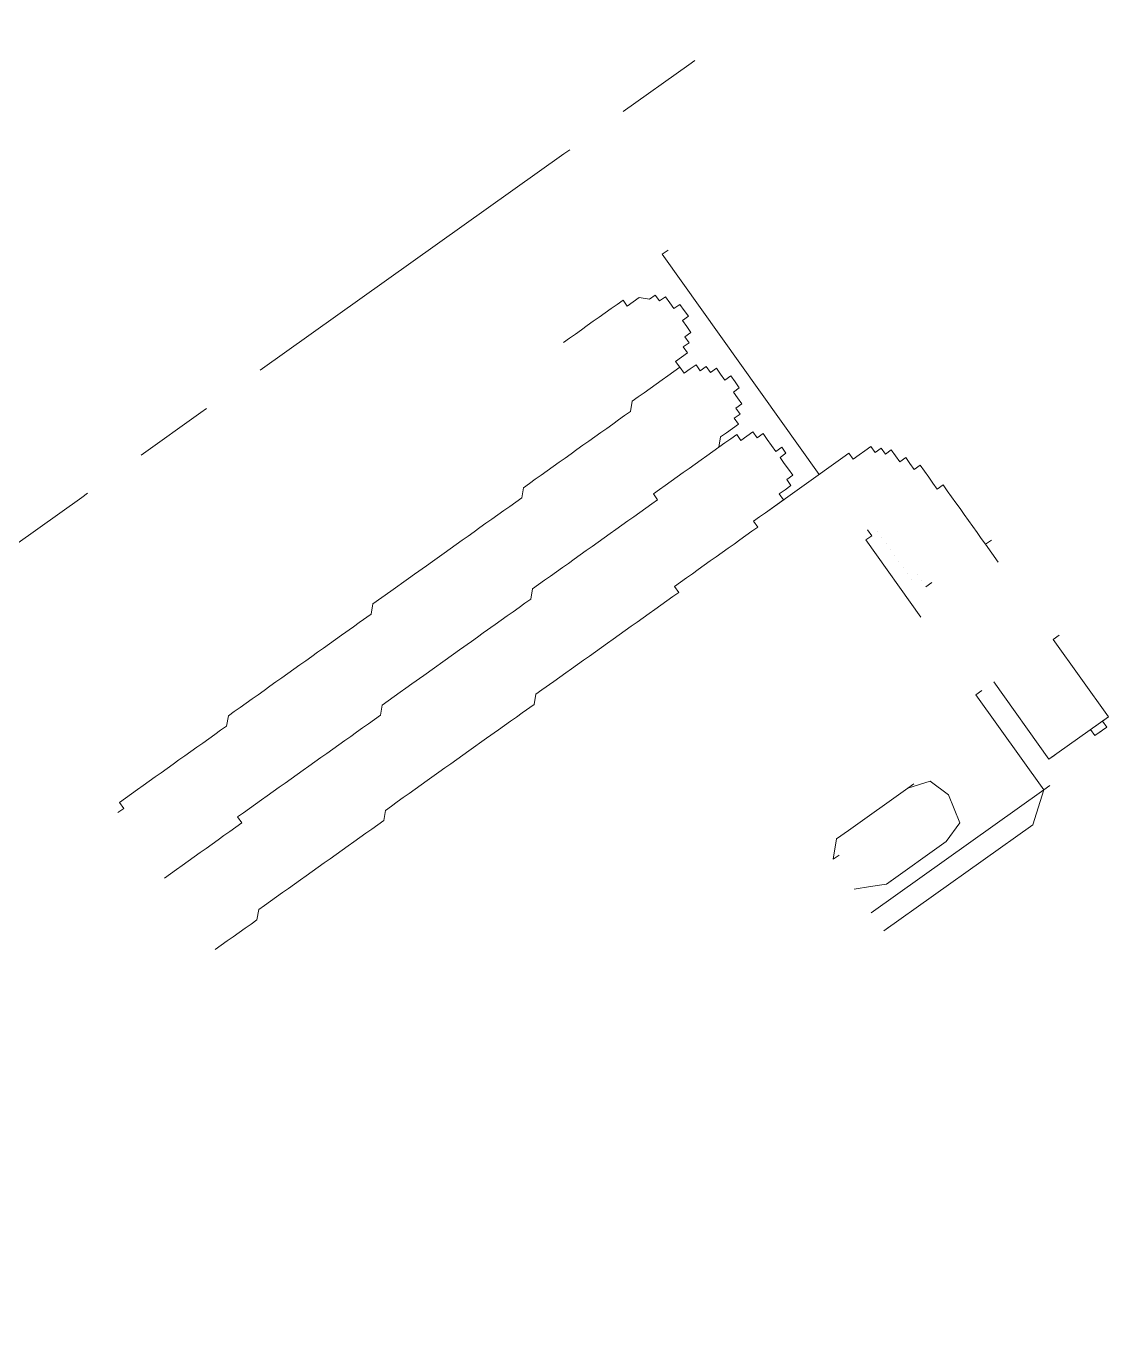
# Model space of a CAD drawing. Header units: feet. Extents: x 2321988 to 2329858, y 6722724 to 6730499.
# Drawn here: x 2326052.8527 to 2326052.9732, y 6726870.6281 to 6726870.7731 of the extents above; entities that cross this region are included whole.
import ezdxf

# ---------------------------------------------------------------- set-up
doc = ezdxf.new("R2010")
doc.units = ezdxf.units.FT
doc.header["$MEASUREMENT"] = 0
doc.layers.add('C-BESS-EQUIPMENT', color=255, linetype='Continuous')

# ---------------------------------------------------------------- blocks, each defined once
blk = doc.blocks.new('Midpoint Site Plan$0$A$C71e53a02')
at = {"lineweight": 5}
for points in [[(26.759, -0.0049), (27.256, -0.0049), (27.2657, -0.0049)], [(27.3534, -0.0049), (27.4509, -0.0049), (27.4606, -0.0049)], [(27.5483, -0.0049), (28.0453, -0.0049), (28.055, -0.0049)], [(28.1427, -0.0049), (28.2499, -0.0049), (28.2597, -0.0049)]]:
    blk.add_lwpolyline(points, dxfattribs=at)
at = {"lineweight": 9}
for points in [[(28.0745, -0.5506), (28.0745, -0.19), (28.0843, -0.19)], [(27.0513, -0.3752), (27.0611, -0.3752), (27.0611, -0.3654), (27.0708, -0.3654), (27.0806, -0.3654), (27.0903, -0.3654), (27.1001, -0.3654), (27.1098, -0.3654), (27.1195, -0.3654), (27.1293, -0.3654), (27.139, -0.3654), (27.1488, -0.3654), (27.1585, -0.3654), (27.1683, -0.3654), (27.178, -0.3654), (27.1878, -0.3654), (27.1975, -0.3654), (27.2072, -0.3654), (27.217, -0.3654), (27.2267, -0.3654), (27.2365, -0.3654), (27.2462, -0.3557), (27.256, -0.3557), (27.2657, -0.3557), (27.2755, -0.3557), (27.2852, -0.3557), (27.2949, -0.3557), (27.3047, -0.3557), (27.3144, -0.3557), (27.3242, -0.3557), (27.3339, -0.3557), (27.3437, -0.3557), (27.3534, -0.3557), (27.3632, -0.3557), (27.3729, -0.3557), (27.3827, -0.3557), (27.3924, -0.3557), (27.4021, -0.3557), (27.4119, -0.3557), (27.4216, -0.3557), (27.4314, -0.3557), (27.4509, -0.3557), (27.4606, -0.3557), (27.4801, -0.3557), (27.4898, -0.3459), (27.5191, -0.3459), (27.5483, -0.3459), (27.5581, -0.3459), (27.5775, -0.3459), (27.5873, -0.3459), (27.6068, -0.3459), (27.6165, -0.3459), (27.6263, -0.3459), (27.636, -0.3459), (27.6458, -0.3459), (27.6555, -0.3459), (27.6652, -0.3459), (27.675, -0.3459), (27.6847, -0.3459), (27.6945, -0.3459), (27.7042, -0.3459), (27.714, -0.3459), (27.7237, -0.3459), (27.7335, -0.3459), (27.7432, -0.3362), (27.753, -0.3362), (27.7627, -0.3362), (27.7724, -0.3362), (27.7822, -0.3362), (27.7919, -0.3362), (27.8017, -0.3362), (27.8114, -0.3362), (27.8212, -0.3362), (27.8309, -0.3362), (27.8407, -0.3362), (27.8504, -0.3362), (27.8601, -0.3362), (27.8699, -0.3362), (27.8796, -0.3362), (27.8894, -0.3362), (27.8991, -0.3362), (27.9089, -0.3362), (27.9186, -0.3362), (27.9284, -0.3264), (27.9381, -0.3264), (27.9478, -0.3264), (27.9576, -0.3264), (27.9673, -0.3264), (27.9771, -0.3264), (27.9868, -0.3264), (27.9966, -0.3264), (28.0063, -0.3264), (28.0063, -0.3167), (28.0161, -0.3167), (28.0258, -0.3167), (28.0258, -0.307), (28.0355, -0.307), (28.0355, -0.2972), (28.0453, -0.2972), (28.0453, -0.2875), (28.0453, -0.2777), (28.055, -0.2777), (28.055, -0.268), (28.055, -0.2582), (28.0453, -0.2582), (28.0453, -0.2485), (28.0453, -0.2387), (28.0355, -0.2387), (28.0355, -0.229), (28.0258, -0.229), (28.0161, -0.2193), (28.0063, -0.2193), (27.9966, -0.2193), (27.9966, -0.2095), (27.9868, -0.2095), (27.9771, -0.2095), (27.9673, -0.2095), (27.9576, -0.2095), (27.9478, -0.2095), (27.9381, -0.2095), (27.9284, -0.2095), (27.9186, -0.2095), (27.9089, -0.2095), (27.8991, -0.2095), (27.9089, -0.2095)], [(27.9186, -0.2095), (27.9186, -0.2095)], [(27.9284, -0.2095), (27.9284, -0.2095)], [(27.9284, -0.2095), (27.9284, -0.2095)], [(27.9381, -0.2095), (27.9381, -0.2095)], [(27.9478, -0.2095), (27.9478, -0.2095)], [(27.9478, -0.2095), (27.9478, -0.2095)], [(27.9478, -0.2095), (27.9478, -0.2095)], [(27.9478, -0.2095), (27.9478, -0.2095)], [(27.9478, -0.2095), (27.9478, -0.2095)], [(27.9576, -0.2095), (27.9576, -0.2095)], [(27.9576, -0.2095), (27.9576, -0.2095)], [(27.9576, -0.2095), (27.9576, -0.2095)], [(27.9576, -0.2095), (27.9576, -0.2095)], [(27.9673, -0.2095), (27.9673, -0.2095)], [(27.9673, -0.2095), (27.9673, -0.2095)], [(27.9673, -0.2095), (27.9673, -0.2095)], [(27.9771, -0.2095), (27.9771, -0.2095)], [(27.9771, -0.2095), (27.9771, -0.2095)], [(27.9771, -0.2095), (27.9771, -0.2095)], [(27.9868, -0.2095), (27.9868, -0.2095)], [(27.9868, -0.2095), (27.9868, -0.2095)], [(27.9868, -0.2095), (27.9868, -0.2095)], [(27.9868, -0.2095), (27.9868, -0.2095)], [(27.9966, -0.2193), (27.9966, -0.2193)], [(27.9966, -0.2193), (27.9966, -0.2193)], [(27.9966, -0.2193), (27.9966, -0.2193)], [(27.9966, -0.2193), (27.9966, -0.2193)], [(28.0063, -0.2193), (28.0063, -0.2193)], [(28.0063, -0.2193), (28.0063, -0.2193)], [(28.0063, -0.2193), (28.0063, -0.2193)], [(28.0063, -0.2193), (28.0063, -0.2193)], [(28.0161, -0.2193), (28.0161, -0.2193)], [(28.0161, -0.2193), (28.0161, -0.2193)], [(28.0161, -0.2193), (28.0161, -0.2193)], [(28.0161, -0.2193), (28.0161, -0.2193)], [(28.0161, -0.2193), (28.0161, -0.2193)], [(28.0258, -0.229), (28.0258, -0.229)], [(28.0258, -0.229), (28.0258, -0.229)], [(28.0258, -0.229), (28.0258, -0.229)], [(28.0258, -0.229), (28.0258, -0.229)], [(28.0258, -0.229), (28.0258, -0.229)], [(28.0258, -0.229), (28.0258, -0.229)], [(28.0355, -0.229), (28.0355, -0.229)], [(28.0355, -0.229), (28.0355, -0.229)], [(28.0355, -0.2387), (28.0355, -0.2387)], [(28.0355, -0.2387), (28.0355, -0.2387)], [(28.0355, -0.2387), (28.0355, -0.2387)], [(28.0355, -0.2387), (28.0355, -0.2387)], [(28.0453, -0.2387), (28.0453, -0.2387)], [(28.0453, -0.2387), (28.0453, -0.2387)], [(28.0453, -0.2485), (28.0453, -0.2485)], [(28.0453, -0.2485), (28.0453, -0.2485)], [(28.0453, -0.2485), (28.0453, -0.2485)], [(28.0453, -0.2485), (28.0453, -0.2485)], [(28.0453, -0.2485), (28.0453, -0.2485)], [(28.0453, -0.2485), (28.0453, -0.2485)], [(28.0453, -0.2582), (28.0453, -0.2582)], [(28.0453, -0.2582), (28.0453, -0.2582)], [(28.0453, -0.2582), (28.0453, -0.2582)], [(28.0453, -0.2582), (28.0453, -0.2582)], [(28.0453, -0.2582), (28.0453, -0.2582)], [(28.0453, -0.2582), (28.0453, -0.2582)], [(28.0453, -0.2582), (28.0453, -0.2582)], [(28.055, -0.2582), (28.055, -0.2582)], [(28.0453, -0.2777), (28.0453, -0.2777)], [(28.0453, -0.2777), (28.0453, -0.2777)], [(28.055, -0.268), (28.055, -0.268)], [(28.055, -0.268), (28.055, -0.268)], [(28.055, -0.268), (28.055, -0.268)], [(28.055, -0.268), (28.055, -0.268)], [(28.055, -0.268), (28.055, -0.268)], [(28.055, -0.268), (28.055, -0.268)], [(28.055, -0.268), (28.055, -0.268)], [(28.055, -0.2777), (28.055, -0.2777)], [(28.055, -0.2777), (28.055, -0.2777)], [(28.0453, -0.2875), (28.0453, -0.2875)], [(28.0453, -0.2875), (28.0453, -0.2875)], [(28.0453, -0.2875), (28.0453, -0.2875)], [(28.0453, -0.2875), (28.0453, -0.2875)], [(28.0453, -0.2875), (28.0453, -0.2875)], [(28.0453, -0.2875), (28.0453, -0.2875)], [(28.0258, -0.307), (28.0258, -0.307)], [(28.0258, -0.307), (28.0258, -0.307)], [(28.0355, -0.307), (28.0355, -0.307)], [(28.0355, -0.307), (28.0355, -0.307)], [(28.0355, -0.307), (28.0355, -0.307)], [(28.0355, -0.307), (28.0355, -0.307)], [(28.0355, -0.307), (28.0355, -0.307)], [(28.0355, -0.307), (28.0355, -0.307)], [(28.0355, -0.307), (28.0355, -0.307)], [(28.0355, -0.307), (28.0355, -0.307)], [(28.0355, -0.307), (28.0355, -0.307)], [(28.0355, -0.307), (28.0355, -0.307)], [(28.0355, -0.307), (28.0355, -0.307)], [(28.0355, -0.307), (28.0355, -0.307)], [(28.0355, -0.307), (28.0355, -0.307)], [(28.0453, -0.2972), (28.0453, -0.2972)], [(28.0453, -0.2972), (28.0453, -0.2972)], [(28.0453, -0.2972), (28.0453, -0.2972)], [(28.0453, -0.2972), (28.0453, -0.2972)], [(28.0453, -0.2972), (28.0453, -0.2972)], [(27.9284, -0.3264), (27.9284, -0.3264)], [(27.9284, -0.3264), (27.9284, -0.3264)], [(27.9381, -0.3264), (27.9381, -0.3264)], [(27.9478, -0.3264), (27.9478, -0.3264)], [(27.9478, -0.3264), (27.9478, -0.3264)], [(27.9576, -0.3264), (27.9576, -0.3264)], [(27.9576, -0.3264), (27.9576, -0.3264)], [(27.9673, -0.3264), (27.9673, -0.3264)], [(27.9673, -0.3264), (27.9673, -0.3264)], [(27.9771, -0.3264), (27.9771, -0.3264)], [(27.9771, -0.3264), (27.9771, -0.3264)], [(27.9868, -0.4434), (27.9966, -0.4336), (28.0063, -0.4336), (28.0161, -0.4336), (28.0258, -0.4336), (28.0258, -0.4239), (28.0355, -0.4239), (28.0355, -0.4142), (28.0453, -0.4142), (28.0453, -0.4044), (28.0453, -0.3947), (28.055, -0.3947), (28.055, -0.3849), (28.055, -0.3752), (28.0453, -0.3752), (28.0453, -0.3654), (28.0453, -0.3557), (28.0355, -0.3557), (28.0355, -0.3459), (28.0258, -0.3459), (28.0258, -0.3362), (28.0161, -0.3362), (28.0063, -0.3362), (28.0063, -0.3264), (27.9966, -0.3264), (27.9868, -0.3264), (27.9771, -0.3264), (27.9868, -0.3264)], [(27.9868, -0.3264), (27.9868, -0.3264)], [(27.9868, -0.3264), (27.9868, -0.3264)], [(27.9966, -0.3264), (27.9966, -0.3264)], [(27.9966, -0.3264), (27.9966, -0.3264)], [(27.9966, -0.3264), (27.9966, -0.3264)], [(28.0063, -0.3167), (28.0063, -0.3167)], [(28.0063, -0.3167), (28.0063, -0.3167)], [(28.0063, -0.3264), (28.0063, -0.3264)], [(28.0161, -0.3167), (28.0161, -0.3167)], [(28.0161, -0.3167), (28.0161, -0.3167)], [(28.0161, -0.3167), (28.0161, -0.3167)], [(28.0161, -0.3167), (28.0161, -0.3167)], [(28.0161, -0.3167), (28.0161, -0.3167)], [(28.0258, -0.3167), (28.0258, -0.3167)], [(28.0258, -0.3167), (28.0258, -0.3167)], [(28.0258, -0.3167), (28.0258, -0.3167)], [(28.0258, -0.3167), (28.0258, -0.3167)], [(28.0258, -0.3167), (28.0258, -0.3167)], [(28.0258, -0.3167), (28.0258, -0.3167)], [(28.0258, -0.3167), (28.0258, -0.3167)], [(28.0258, -0.3167), (28.0258, -0.3167)], [(27.6165, -0.3459), (27.6165, -0.3459)], [(27.636, -0.3459), (27.636, -0.3459)], [(27.6652, -0.3459), (27.6652, -0.3459)], [(27.6847, -0.3459), (27.6847, -0.3459)], [(27.7042, -0.3459), (27.7042, -0.3459)], [(27.7237, -0.3459), (27.7237, -0.3459)], [(27.7432, -0.3362), (27.7432, -0.3362)], [(27.7627, -0.3362), (27.7627, -0.3362)], [(27.7822, -0.3362), (27.7822, -0.3362)], [(27.7919, -0.3362), (27.7919, -0.3362)], [(27.8114, -0.3362), (27.8114, -0.3362)], [(27.8212, -0.3362), (27.8212, -0.3362)], [(27.8407, -0.3362), (27.8407, -0.3362)], [(27.8504, -0.3362), (27.8504, -0.3362)], [(27.8601, -0.3362), (27.8601, -0.3362)], [(27.8699, -0.3362), (27.8699, -0.3362)], [(27.8796, -0.3362), (27.8796, -0.3362)], [(27.8894, -0.3362), (27.8894, -0.3362)], [(27.8991, -0.3362), (27.8991, -0.3362)], [(27.9089, -0.3362), (27.9089, -0.3362)], [(27.9186, -0.3362), (27.9186, -0.3362)], [(27.2462, -0.3557), (27.2462, -0.3557)], [(27.256, -0.3557), (27.256, -0.3557)], [(27.2755, -0.3557), (27.2755, -0.3557)], [(27.2949, -0.3557), (27.2949, -0.3557)], [(27.3144, -0.3557), (27.3144, -0.3557)], [(27.3339, -0.3557), (27.3339, -0.3557)], [(27.3534, -0.3557), (27.3534, -0.3557)], [(27.3729, -0.3557), (27.3729, -0.3557)], [(27.4021, -0.3557), (27.4021, -0.3557)], [(27.0513, -0.3752), (27.0513, -0.3752)], [(27.0513, -0.3752), (27.0513, -0.3752)], [(27.0513, -0.3752), (27.0513, -0.3752)], [(27.0513, -0.3752), (27.0513, -0.3752)], [(27.0513, -0.3752), (27.0513, -0.3752)], [(27.0513, -0.3752), (27.0513, -0.3752)], [(27.0513, -0.3752), (27.0513, -0.3752)], [(27.0513, -0.3752), (27.0513, -0.3752)], [(27.0513, -0.3752), (27.0513, -0.3752)], [(27.0513, -0.3752), (27.0513, -0.3752)], [(27.0513, -0.3752), (27.0513, -0.3752)], [(27.0513, -0.3752), (27.0513, -0.3752)], [(27.0513, -0.3752), (27.0513, -0.3752)], [(27.0513, -0.3752), (27.0513, -0.3752)], [(27.0513, -0.3752), (27.0513, -0.3752)], [(27.0513, -0.3752), (27.0513, -0.3752)], [(27.0513, -0.3752), (27.0513, -0.3752)], [(27.0513, -0.3752), (27.0513, -0.3752)], [(27.0611, -0.3654), (27.0611, -0.3654)], [(27.0611, -0.3654), (27.0611, -0.3654)], [(27.0611, -0.3654), (27.0611, -0.3654)], [(27.0611, -0.3654), (27.0611, -0.3654)], [(27.0611, -0.3752), (27.0611, -0.3752)], [(27.0611, -0.3752), (27.0611, -0.3752)], [(27.0611, -0.3752), (27.0611, -0.3752)], [(27.0611, -0.3752), (27.0611, -0.3752)], [(27.0708, -0.3654), (27.0708, -0.3654)], [(27.0708, -0.3654), (27.0708, -0.3654)], [(27.0708, -0.3654), (27.0708, -0.3654)], [(27.0708, -0.3654), (27.0708, -0.3654)], [(27.0708, -0.3654), (27.0708, -0.3654)], [(27.0708, -0.3654), (27.0708, -0.3654)], [(27.0708, -0.3654), (27.0708, -0.3654)], [(27.0806, -0.3654), (27.0806, -0.3654)], [(27.0806, -0.3654), (27.0806, -0.3654)], [(27.0806, -0.3654), (27.0806, -0.3654)], [(27.0806, -0.3654), (27.0806, -0.3654)], [(27.0806, -0.3654), (27.0806, -0.3654)], [(27.0903, -0.3654), (27.0903, -0.3654)], [(27.0903, -0.3654), (27.0903, -0.3654)], [(27.0903, -0.3654), (27.0903, -0.3654)], [(27.0903, -0.3654), (27.0903, -0.3654)], [(27.0903, -0.3654), (27.0903, -0.3654)], [(27.1001, -0.3654), (27.1001, -0.3654)], [(27.1001, -0.3654), (27.1001, -0.3654)], [(27.1001, -0.3654), (27.1001, -0.3654)], [(27.1001, -0.3654), (27.1001, -0.3654)], [(27.1001, -0.3654), (27.1001, -0.3654)], [(27.1098, -0.3654), (27.1098, -0.3654)], [(27.1098, -0.3654), (27.1098, -0.3654)], [(27.1098, -0.3654), (27.1098, -0.3654)], [(27.1098, -0.3654), (27.1098, -0.3654)], [(27.1195, -0.3654), (27.1195, -0.3654)], [(27.1195, -0.3654), (27.1195, -0.3654)], [(27.1195, -0.3654), (27.1195, -0.3654)], [(27.1195, -0.3654), (27.1195, -0.3654)], [(27.1293, -0.3654), (27.1293, -0.3654)], [(27.1293, -0.3654), (27.1293, -0.3654)], [(27.1293, -0.3654), (27.1293, -0.3654)], [(27.139, -0.3654), (27.139, -0.3654)], [(27.139, -0.3654), (27.139, -0.3654)], [(27.139, -0.3654), (27.139, -0.3654)], [(27.139, -0.3654), (27.139, -0.3654)], [(27.1488, -0.3654), (27.1488, -0.3654)], [(27.1488, -0.3654), (27.1488, -0.3654)], [(27.1585, -0.3654), (27.1585, -0.3654)], [(27.1683, -0.3654), (27.1683, -0.3654)], [(27.178, -0.3654), (27.178, -0.3654)], [(27.1878, -0.3654), (27.1878, -0.3654)], [(27.1975, -0.3654), (27.1975, -0.3654)], [(27.217, -0.3654), (27.217, -0.3654)], [(27.2267, -0.3654), (27.2267, -0.3654)], [(28.0355, -0.4142), (28.0355, -0.4142)], [(27.9966, -0.4336), (27.9966, -0.4336)], [(27.9966, -0.4336), (27.9966, -0.4336)], [(27.9966, -0.4336), (27.9966, -0.4336)], [(28.0063, -0.4336), (28.0063, -0.4336)], [(28.0063, -0.4336), (28.0063, -0.4336)], [(28.0063, -0.4336), (28.0063, -0.4336)], [(28.0063, -0.4336), (28.0063, -0.4336)], [(28.0161, -0.4336), (28.0161, -0.4336)], [(28.0161, -0.4336), (28.0161, -0.4336)], [(28.0161, -0.4336), (28.0161, -0.4336)], [(28.0161, -0.4336), (28.0161, -0.4336)], [(28.0161, -0.4336), (28.0161, -0.4336)], [(28.0258, -0.4239), (28.0258, -0.4239)], [(28.0258, -0.4239), (28.0258, -0.4239)], [(28.0258, -0.4239), (28.0258, -0.4239)], [(28.0258, -0.4239), (28.0258, -0.4239)], [(28.0258, -0.4239), (28.0258, -0.4239)], [(28.0258, -0.4239), (28.0258, -0.4239)], [(28.0258, -0.4239), (28.0258, -0.4239)], [(28.0258, -0.4239), (28.0258, -0.4239)], [(28.0258, -0.4239), (28.0258, -0.4239)], [(28.0258, -0.4239), (28.0258, -0.4239)], [(28.0258, -0.4336), (28.0258, -0.4336)], [(28.0258, -0.4336), (28.0258, -0.4336)], [(28.0258, -0.4336), (28.0258, -0.4336)], [(28.0355, -0.4239), (28.0355, -0.4239)], [(28.0355, -0.4239), (28.0355, -0.4239)], [(28.0355, -0.4239), (28.0355, -0.4239)], [(28.0355, -0.4239), (28.0355, -0.4239)], [(28.0355, -0.4239), (28.0355, -0.4239)], [(28.0355, -0.4239), (28.0355, -0.4239)], [(28.0355, -0.4239), (28.0355, -0.4239)], [(28.0355, -0.4239), (28.0355, -0.4239)], [(27.0513, -0.5993), (27.0611, -0.5993), (27.0708, -0.5993), (27.0806, -0.5993), (27.0903, -0.5993), (27.1001, -0.5993), (27.1098, -0.5993), (27.1195, -0.5993), (27.1293, -0.5896), (27.139, -0.5896), (27.1488, -0.5896), (27.1585, -0.5896), (27.1683, -0.5896), (27.178, -0.5896), (27.1878, -0.5896), (27.1975, -0.5896), (27.2072, -0.5896), (27.217, -0.5896), (27.2267, -0.5896), (27.2365, -0.5896), (27.2462, -0.5896), (27.256, -0.5896), (27.2657, -0.5896), (27.2755, -0.5896), (27.2852, -0.5896), (27.2949, -0.5896), (27.3047, -0.5896), (27.3144, -0.5896), (27.3242, -0.5896), (27.3339, -0.5896), (27.3437, -0.5798), (27.3534, -0.5798), (27.3632, -0.5798), (27.3729, -0.5798), (27.3827, -0.5798), (27.3924, -0.5798), (27.4021, -0.5798), (27.4119, -0.5798), (27.4314, -0.5798), (27.4411, -0.5798), (27.4509, -0.5798), (27.4704, -0.5798), (27.4801, -0.5798), (27.5093, -0.5798), (27.5288, -0.5798), (27.5483, -0.5798), (27.5581, -0.5798), (27.5678, -0.5798), (27.5873, -0.5798), (27.597, -0.5701), (27.6068, -0.5701), (27.6263, -0.5701), (27.636, -0.5701), (27.6458, -0.5701), (27.6555, -0.5701), (27.6652, -0.5701), (27.675, -0.5701), (27.6847, -0.5701), (27.6945, -0.5701), (27.7042, -0.5701), (27.714, -0.5701), (27.7237, -0.5701), (27.7335, -0.5701), (27.7432, -0.5701), (27.753, -0.5701), (27.7627, -0.5701), (27.7724, -0.5701), (27.7822, -0.5701), (27.7919, -0.5701), (27.8017, -0.5701), (27.8114, -0.5701), (27.8212, -0.5701), (27.8309, -0.5701), (27.8309, -0.5603), (27.8407, -0.5603), (27.8504, -0.5603), (27.8601, -0.5603), (27.8699, -0.5603), (27.8796, -0.5603), (27.8894, -0.5603), (27.8991, -0.5603), (27.9089, -0.5603), (27.9186, -0.5603), (27.9284, -0.5603), (27.9381, -0.5603), (27.9478, -0.5603), (27.9576, -0.5603), (27.9673, -0.5603), (27.9673, -0.5506), (27.9771, -0.5506), (27.9868, -0.5506), (27.9966, -0.5506), (28.0063, -0.5506), (28.0161, -0.5506), (28.0161, -0.5408), (28.0258, -0.5408), (28.0355, -0.5408), (28.0355, -0.5311), (28.0453, -0.5311), (28.0453, -0.5213), (28.0453, -0.5116), (28.0453, -0.5019), (28.055, -0.5019), (28.055, -0.4921), (28.0453, -0.4921), (28.0453, -0.4824), (28.0453, -0.4726), (28.0453, -0.4629), (28.0355, -0.4629), (28.0355, -0.4531), (28.0258, -0.4531), (28.0161, -0.4531), (28.0161, -0.4434), (28.0063, -0.4434), (27.9966, -0.4434), (27.9868, -0.4434), (27.9771, -0.4434), (27.9868, -0.4434), (27.9771, -0.4434), (27.9673, -0.4434), (27.9576, -0.4434), (27.9478, -0.4434), (27.9381, -0.4434), (27.9284, -0.4434), (27.9186, -0.4434), (27.9089, -0.4434), (27.8991, -0.4434), (27.8894, -0.4434), (27.8796, -0.4434), (27.8796, -0.4531), (27.8699, -0.4531), (27.8601, -0.4531), (27.8504, -0.4531), (27.8407, -0.4531), (27.8309, -0.4531), (27.8212, -0.4531), (27.8114, -0.4531), (27.8017, -0.4531), (27.7919, -0.4531), (27.7822, -0.4531), (27.7724, -0.4531), (27.7627, -0.4531), (27.753, -0.4531), (27.7432, -0.4531), (27.7335, -0.4531), (27.7237, -0.4531), (27.714, -0.4531), (27.7042, -0.4531), (27.6945, -0.4531), (27.6847, -0.4531), (27.675, -0.4531), (27.6652, -0.4629), (27.6555, -0.4629), (27.6458, -0.4629), (27.636, -0.4629), (27.6263, -0.4629), (27.6165, -0.4629), (27.6068, -0.4629), (27.5873, -0.4629), (27.5775, -0.4629), (27.5678, -0.4629), (27.5483, -0.4629), (27.5386, -0.4629), (27.4898, -0.4629), (27.4704, -0.4629), (27.4606, -0.4629), (27.4509, -0.4629), (27.4314, -0.4629), (27.4216, -0.4629), (27.4119, -0.4726), (27.3924, -0.4726), (27.3827, -0.4726), (27.3729, -0.4726), (27.3632, -0.4726), (27.3534, -0.4726), (27.3437, -0.4726), (27.3339, -0.4726), (27.3242, -0.4726), (27.3144, -0.4726), (27.3047, -0.4726), (27.2949, -0.4726), (27.2852, -0.4726), (27.2755, -0.4726), (27.2657, -0.4726), (27.256, -0.4726), (27.2462, -0.4726), (27.2365, -0.4726), (27.2267, -0.4726), (27.217, -0.4726), (27.2072, -0.4726), (27.1975, -0.4726), (27.1878, -0.4726), (27.178, -0.4726), (27.178, -0.4824), (27.1683, -0.4824), (27.1585, -0.4824), (27.1488, -0.4824), (27.139, -0.4824), (27.1293, -0.4824), (27.1195, -0.4824), (27.1098, -0.4824), (27.1001, -0.4824), (27.0903, -0.4824), (27.0806, -0.4824), (27.0708, -0.4824), (27.0611, -0.4824), (27.0513, -0.4824)], [(27.8894, -0.4434), (27.8894, -0.4434)], [(27.8991, -0.4434), (27.8991, -0.4434)], [(27.8991, -0.4434), (27.8991, -0.4434)], [(27.9089, -0.4434), (27.9089, -0.4434)], [(27.9186, -0.4434), (27.9186, -0.4434)], [(27.9186, -0.4434), (27.9186, -0.4434)], [(27.9284, -0.4434), (27.9284, -0.4434)], [(27.9381, -0.4434), (27.9381, -0.4434)], [(27.9381, -0.4434), (27.9381, -0.4434)], [(27.9478, -0.4434), (27.9478, -0.4434)], [(27.9478, -0.4434), (27.9478, -0.4434)], [(27.9576, -0.4434), (27.9576, -0.4434)], [(27.9576, -0.4434), (27.9576, -0.4434)], [(27.9673, -0.4434), (27.9673, -0.4434)], [(27.9673, -0.4434), (27.9673, -0.4434)], [(27.9771, -0.4434), (27.9771, -0.4434)], [(27.9771, -0.4434), (27.9771, -0.4434)], [(27.9771, -0.4434), (27.9771, -0.4434)], [(27.9868, -0.4434), (27.9868, -0.4434)], [(27.9868, -0.4434), (27.9868, -0.4434)], [(27.9868, -0.4434), (27.9868, -0.4434)], [(27.9868, -0.4434), (27.9868, -0.4434)], [(27.9868, -0.4434), (27.9868, -0.4434)], [(27.9966, -0.4434), (27.9966, -0.4434)], [(27.9966, -0.4434), (27.9966, -0.4434)], [(27.9966, -0.4434), (27.9966, -0.4434)], [(28.0063, -0.4434), (28.0063, -0.4434)], [(28.0063, -0.4434), (28.0063, -0.4434)], [(28.0063, -0.4434), (28.0063, -0.4434)], [(28.0063, -0.4434), (28.0063, -0.4434)], [(28.0063, -0.4434), (28.0063, -0.4434)], [(28.0161, -0.4434), (28.0161, -0.4434)], [(28.0161, -0.4434), (28.0161, -0.4434)], [(28.0161, -0.4434), (28.0161, -0.4434)], [(27.6555, -0.4629), (27.6555, -0.4629)], [(27.675, -0.4531), (27.675, -0.4531)], [(27.6847, -0.4531), (27.6847, -0.4531)], [(27.7042, -0.4531), (27.7042, -0.4531)], [(27.7237, -0.4531), (27.7237, -0.4531)], [(27.7335, -0.4531), (27.7335, -0.4531)], [(27.753, -0.4531), (27.753, -0.4531)], [(27.7627, -0.4531), (27.7627, -0.4531)], [(27.7724, -0.4531), (27.7724, -0.4531)], [(27.7919, -0.4531), (27.7919, -0.4531)], [(27.8017, -0.4531), (27.8017, -0.4531)], [(27.8114, -0.4531), (27.8114, -0.4531)], [(27.8212, -0.4531), (27.8212, -0.4531)], [(27.8309, -0.4531), (27.8309, -0.4531)], [(27.8407, -0.4531), (27.8407, -0.4531)], [(27.8504, -0.4531), (27.8504, -0.4531)], [(27.8601, -0.4531), (27.8601, -0.4531)], [(27.8699, -0.4531), (27.8699, -0.4531)], [(28.0161, -0.4531), (28.0161, -0.4531)], [(28.0161, -0.4531), (28.0161, -0.4531)], [(28.0258, -0.4531), (28.0258, -0.4531)], [(28.0258, -0.4531), (28.0258, -0.4531)], [(28.0258, -0.4531), (28.0258, -0.4531)], [(28.0258, -0.4531), (28.0258, -0.4531)], [(28.0258, -0.4531), (28.0258, -0.4531)], [(28.0258, -0.4531), (28.0258, -0.4531)], [(28.0258, -0.4531), (28.0258, -0.4531)], [(28.0355, -0.4629), (28.0355, -0.4629)], [(28.0355, -0.4629), (28.0355, -0.4629)], [(28.0355, -0.4629), (28.0355, -0.4629)], [(28.0355, -0.4629), (28.0355, -0.4629)], [(28.0355, -0.4629), (28.0355, -0.4629)], [(28.0355, -0.4629), (28.0355, -0.4629)], [(27.0513, -0.4824), (27.0513, -0.4824)], [(27.0513, -0.4824), (27.0513, -0.4824)], [(27.0513, -0.4824), (27.0513, -0.4824)], [(27.0513, -0.4824), (27.0513, -0.4824)], [(27.0513, -0.4824), (27.0513, -0.4824)], [(27.0513, -0.4824), (27.0513, -0.4824)], [(27.0513, -0.4824), (27.0513, -0.4824)], [(27.0513, -0.4824), (27.0513, -0.4824)], [(27.0513, -0.4824), (27.0513, -0.4824)], [(27.0513, -0.4824), (27.0513, -0.4824)], [(27.0611, -0.4824), (27.0611, -0.4824)], [(27.0611, -0.4824), (27.0611, -0.4824)], [(27.0611, -0.4824), (27.0611, -0.4824)], [(27.0611, -0.4824), (27.0611, -0.4824)], [(27.0611, -0.4824), (27.0611, -0.4824)], [(27.0611, -0.4824), (27.0611, -0.4824)], [(27.0611, -0.4824), (27.0611, -0.4824)], [(27.0611, -0.4824), (27.0611, -0.4824)], [(27.0611, -0.4824), (27.0611, -0.4824)], [(27.0611, -0.4824), (27.0611, -0.4824)], [(27.0708, -0.4824), (27.0708, -0.4824)], [(27.0708, -0.4824), (27.0708, -0.4824)], [(27.0708, -0.4824), (27.0708, -0.4824)], [(27.0708, -0.4824), (27.0708, -0.4824)], [(27.0708, -0.4824), (27.0708, -0.4824)], [(27.0708, -0.4824), (27.0708, -0.4824)], [(27.0806, -0.4824), (27.0806, -0.4824)], [(27.0806, -0.4824), (27.0806, -0.4824)], [(27.0903, -0.4824), (27.0903, -0.4824)], [(27.0903, -0.4824), (27.0903, -0.4824)], [(27.0903, -0.4824), (27.0903, -0.4824)], [(27.1001, -0.4824), (27.1001, -0.4824)], [(27.1001, -0.4824), (27.1001, -0.4824)], [(27.1098, -0.4824), (27.1098, -0.4824)], [(27.1098, -0.4824), (27.1098, -0.4824)], [(27.1098, -0.4824), (27.1098, -0.4824)], [(27.1098, -0.4824), (27.1098, -0.4824)], [(27.1098, -0.4824), (27.1098, -0.4824)], [(27.1195, -0.4824), (27.1195, -0.4824)], [(27.1195, -0.4824), (27.1195, -0.4824)], [(27.1195, -0.4824), (27.1195, -0.4824)], [(27.1195, -0.4824), (27.1195, -0.4824)], [(27.1293, -0.4824), (27.1293, -0.4824)], [(27.1293, -0.4824), (27.1293, -0.4824)], [(27.1293, -0.4824), (27.1293, -0.4824)], [(27.1293, -0.4824), (27.1293, -0.4824)], [(27.139, -0.4824), (27.139, -0.4824)], [(27.139, -0.4824), (27.139, -0.4824)], [(27.1488, -0.4824), (27.1488, -0.4824)], [(27.1488, -0.4824), (27.1488, -0.4824)], [(27.1585, -0.4824), (27.1585, -0.4824)], [(27.1683, -0.4824), (27.1683, -0.4824)], [(27.1878, -0.4726), (27.1878, -0.4726)], [(27.1975, -0.4726), (27.1975, -0.4726)], [(27.2072, -0.4726), (27.2072, -0.4726)], [(27.217, -0.4726), (27.217, -0.4726)], [(27.2267, -0.4726), (27.2267, -0.4726)], [(27.2462, -0.4726), (27.2462, -0.4726)], [(27.256, -0.4726), (27.256, -0.4726)], [(27.2657, -0.4726), (27.2657, -0.4726)], [(27.2852, -0.4726), (27.2852, -0.4726)], [(27.2949, -0.4726), (27.2949, -0.4726)], [(27.3144, -0.4726), (27.3144, -0.4726)], [(27.3242, -0.4726), (27.3242, -0.4726)], [(27.3437, -0.4726), (27.3437, -0.4726)], [(27.3534, -0.4726), (27.3534, -0.4726)], [(27.3729, -0.4726), (27.3729, -0.4726)], [(27.3924, -0.4726), (27.3924, -0.4726)], [(28.0453, -0.4726), (28.0453, -0.4726)], [(28.0453, -0.4726), (28.0453, -0.4726)], [(28.0453, -0.4726), (28.0453, -0.4726)], [(28.0453, -0.4726), (28.0453, -0.4726)], [(28.0453, -0.4726), (28.0453, -0.4726)], [(28.0453, -0.4726), (28.0453, -0.4726)], [(28.0453, -0.4726), (28.0453, -0.4726)], [(28.0453, -0.4824), (28.0453, -0.4824)], [(28.0453, -0.4824), (28.0453, -0.4824)], [(28.0453, -0.4824), (28.0453, -0.4824)], [(28.0453, -0.4824), (28.0453, -0.4824)], [(28.0453, -0.4824), (28.0453, -0.4824)], [(28.0453, -0.4824), (28.0453, -0.4824)], [(28.0453, -0.4824), (28.0453, -0.4824)], [(28.0453, -0.4824), (28.0453, -0.4824)], [(28.0453, -0.4824), (28.0453, -0.4824)], [(28.055, -0.4921), (28.055, -0.4921)], [(28.055, -0.4921), (28.055, -0.4921)], [(28.055, -0.4921), (28.055, -0.4921)], [(28.055, -0.4921), (28.055, -0.4921)], [(28.055, -0.4921), (28.055, -0.4921)], [(28.055, -0.4921), (28.055, -0.4921)], [(28.055, -0.5019), (28.055, -0.5019)], [(28.055, -0.5019), (28.055, -0.5019)], [(28.055, -0.5019), (28.055, -0.5019)], [(28.055, -0.5019), (28.055, -0.5019)], [(28.055, -0.5019), (28.055, -0.5019)], [(28.0453, -0.5116), (28.0453, -0.5116)], [(28.0453, -0.5116), (28.0453, -0.5116)], [(28.0453, -0.5116), (28.0453, -0.5116)], [(28.0453, -0.5116), (28.0453, -0.5116)], [(28.0453, -0.5116), (28.0453, -0.5116)], [(28.0453, -0.5116), (28.0453, -0.5116)], [(28.0453, -0.5213), (28.0453, -0.5213)], [(28.0453, -0.5213), (28.0453, -0.5213)], [(28.0453, -0.5213), (28.0453, -0.5213)], [(28.0453, -0.5213), (28.0453, -0.5213)], [(28.0453, -0.5213), (28.0453, -0.5213)], [(28.0453, -0.5213), (28.0453, -0.5213)], [(28.0453, -0.5213), (28.0453, -0.5213)], [(28.0355, -0.5311), (28.0355, -0.5311)], [(28.0355, -0.5311), (28.0355, -0.5311)], [(28.0355, -0.5311), (28.0355, -0.5311)], [(28.0355, -0.5311), (28.0355, -0.5311)], [(28.0355, -0.5311), (28.0355, -0.5311)], [(28.0355, -0.5311), (28.0355, -0.5311)], [(28.0453, -0.5311), (28.0453, -0.5311)], [(27.9771, -0.5506), (27.9771, -0.5506)], [(27.9771, -0.5506), (27.9771, -0.5506)], [(28.2012, -0.7552), (28.2012, -0.7455), (28.2012, -0.7357), (28.2012, -0.726), (28.2012, -0.7162), (28.2012, -0.7065), (28.2012, -0.6967), (28.2012, -0.687), (28.2012, -0.6773), (28.2012, -0.6675), (28.2012, -0.6578), (28.1915, -0.6578), (28.1915, -0.648), (28.1915, -0.6383), (28.1915, -0.6285), (28.1915, -0.6188), (28.1817, -0.6188), (28.1817, -0.609), (28.1817, -0.5993), (28.172, -0.5993), (28.172, -0.5896), (28.172, -0.5798), (28.1622, -0.5798), (28.1622, -0.5701), (28.1525, -0.5701), (28.1525, -0.5603), (28.1427, -0.5603), (28.133, -0.5603), (28.1233, -0.5603), (28.1233, -0.5506), (28.1135, -0.5506), (28.1233, -0.5506), (28.1135, -0.5506), (27.9868, -0.5506), (27.9966, -0.5506)], [(27.9868, -0.5506), (27.9868, -0.5506)], [(27.9868, -0.5506), (27.9868, -0.5506)], [(27.9868, -0.5506), (27.9868, -0.5506)], [(27.9966, -0.5506), (27.9966, -0.5506)], [(27.9966, -0.5506), (27.9966, -0.5506)], [(27.9966, -0.5506), (27.9966, -0.5506)], [(27.9966, -0.5506), (27.9966, -0.5506)], [(28.0063, -0.5506), (28.0063, -0.5506)], [(28.0063, -0.5506), (28.0063, -0.5506)], [(28.0063, -0.5506), (28.0063, -0.5506)], [(28.0063, -0.5506), (28.0063, -0.5506)], [(28.0161, -0.5506), (28.0161, -0.5506)], [(28.0161, -0.5506), (28.0161, -0.5506)], [(28.0161, -0.5506), (28.0161, -0.5506)], [(28.0258, -0.5408), (28.0258, -0.5408)], [(28.0258, -0.5408), (28.0258, -0.5408)], [(28.0258, -0.5408), (28.0258, -0.5408)], [(28.0258, -0.5408), (28.0258, -0.5408)], [(28.0258, -0.5408), (28.0258, -0.5408)], [(28.0258, -0.5408), (28.0258, -0.5408)], [(28.0258, -0.5408), (28.0258, -0.5408)], [(28.0258, -0.5408), (28.0258, -0.5408)], [(28.0258, -0.5408), (28.0258, -0.5408)], [(28.0258, -0.5408), (28.0258, -0.5408)], [(28.0258, -0.5408), (28.0258, -0.5408)], [(28.0258, -0.5408), (28.0258, -0.5408)], [(28.0258, -0.5408), (28.0258, -0.5408)], [(28.0355, -0.5408), (28.0355, -0.5408)], [(28.0355, -0.5408), (28.0355, -0.5408)], [(28.0355, -0.5408), (28.0355, -0.5408)], [(28.0355, -0.5408), (28.0355, -0.5408)], [(28.0355, -0.5408), (28.0355, -0.5408)], [(28.0355, -0.5408), (28.0355, -0.5408)], [(28.1135, -0.5506), (28.1135, -0.5506)], [(28.1135, -0.5506), (28.1135, -0.5506)], [(28.1135, -0.5506), (28.1135, -0.5506)], [(28.1233, -0.5506), (28.1233, -0.5506)], [(28.1233, -0.5506), (28.1233, -0.5506)], [(28.1233, -0.5506), (28.1233, -0.5506)], [(28.1233, -0.5506), (28.1233, -0.5506)], [(28.1233, -0.5506), (28.1233, -0.5506)], [(28.1233, -0.5506), (28.1233, -0.5506)], [(28.1233, -0.5506), (28.1233, -0.5506)], [(28.1233, -0.5506), (28.1233, -0.5506)], [(28.1233, -0.5506), (28.1233, -0.5506)], [(28.1233, -0.5506), (28.1233, -0.5506)], [(27.6458, -0.5701), (27.6458, -0.5701)], [(27.6555, -0.5701), (27.6555, -0.5701)], [(27.675, -0.5701), (27.675, -0.5701)], [(27.6945, -0.5701), (27.6945, -0.5701)], [(27.7042, -0.5701), (27.7042, -0.5701)], [(27.7237, -0.5701), (27.7237, -0.5701)], [(27.7432, -0.5701), (27.7432, -0.5701)], [(27.753, -0.5701), (27.753, -0.5701)], [(27.7627, -0.5701), (27.7627, -0.5701)], [(27.7822, -0.5701), (27.7822, -0.5701)], [(27.7919, -0.5701), (27.7919, -0.5701)], [(27.8017, -0.5701), (27.8017, -0.5701)], [(27.8114, -0.5701), (27.8114, -0.5701)], [(27.8407, -0.5603), (27.8407, -0.5603)], [(27.8504, -0.5603), (27.8504, -0.5603)], [(27.8601, -0.5603), (27.8601, -0.5603)], [(27.8699, -0.5603), (27.8699, -0.5603)], [(27.8796, -0.5603), (27.8796, -0.5603)], [(27.8796, -0.5603), (27.8796, -0.5603)], [(27.8894, -0.5603), (27.8894, -0.5603)], [(27.8991, -0.5603), (27.8991, -0.5603)], [(27.9089, -0.5603), (27.9089, -0.5603)], [(27.9089, -0.5603), (27.9089, -0.5603)], [(27.9186, -0.5603), (27.9186, -0.5603)], [(27.9284, -0.5603), (27.9284, -0.5603)], [(27.9284, -0.5603), (27.9284, -0.5603)], [(27.9381, -0.5603), (27.9381, -0.5603)], [(27.9381, -0.5603), (27.9381, -0.5603)], [(27.9478, -0.5603), (27.9478, -0.5603)], [(27.9576, -0.5603), (27.9576, -0.5603)], [(27.9576, -0.5603), (27.9576, -0.5603)], [(27.9576, -0.5603), (27.9576, -0.5603)], [(27.9673, -0.5603), (27.9673, -0.5603)], [(28.1233, -0.5603), (28.1233, -0.5603)], [(28.1233, -0.5603), (28.1233, -0.5603)], [(28.133, -0.5603), (28.133, -0.5603)], [(28.133, -0.5603), (28.133, -0.5603)], [(28.133, -0.5603), (28.133, -0.5603)], [(28.133, -0.5603), (28.133, -0.5603)], [(28.133, -0.5603), (28.133, -0.5603)], [(28.133, -0.5603), (28.133, -0.5603)], [(28.133, -0.5603), (28.133, -0.5603)], [(28.133, -0.5603), (28.133, -0.5603)], [(28.133, -0.5603), (28.133, -0.5603)], [(28.133, -0.5603), (28.133, -0.5603)], [(28.133, -0.5603), (28.133, -0.5603)], [(28.133, -0.5603), (28.133, -0.5603)], [(28.133, -0.5603), (28.133, -0.5603)], [(28.133, -0.5603), (28.133, -0.5603)], [(28.133, -0.5603), (28.133, -0.5603)], [(28.1427, -0.5603), (28.1427, -0.5603)], [(28.1427, -0.5603), (28.1427, -0.5603)], [(28.1427, -0.5603), (28.1427, -0.5603)], [(28.1427, -0.5603), (28.1427, -0.5603)], [(28.1427, -0.5603), (28.1427, -0.5603)], [(28.1427, -0.5603), (28.1427, -0.5603)], [(28.1427, -0.5603), (28.1427, -0.5603)], [(28.1427, -0.5603), (28.1427, -0.5603)], [(28.1427, -0.5603), (28.1427, -0.5603)], [(28.1427, -0.5603), (28.1427, -0.5603)], [(28.1525, -0.5603), (28.1525, -0.5603)], [(28.1525, -0.5603), (28.1525, -0.5603)], [(28.1525, -0.5701), (28.1525, -0.5701)], [(28.1525, -0.5701), (28.1525, -0.5701)], [(28.1525, -0.5701), (28.1525, -0.5701)], [(28.1525, -0.5701), (28.1525, -0.5701)], [(28.1525, -0.5701), (28.1525, -0.5701)], [(28.1525, -0.5701), (28.1525, -0.5701)], [(28.1525, -0.5701), (28.1525, -0.5701)], [(28.1525, -0.5701), (28.1525, -0.5701)], [(28.1525, -0.5701), (28.1525, -0.5701)], [(28.1525, -0.5701), (28.1525, -0.5701)], [(28.1622, -0.5701), (28.1622, -0.5701)], [(28.1622, -0.5701), (28.1622, -0.5701)], [(28.1622, -0.5701), (28.1622, -0.5701)], [(28.1622, -0.5701), (28.1622, -0.5701)], [(28.1622, -0.5701), (28.1622, -0.5701)], [(27.1293, -0.5896), (27.1293, -0.5896)], [(27.1293, -0.5896), (27.1293, -0.5896)], [(27.1293, -0.5896), (27.1293, -0.5896)], [(27.1293, -0.5896), (27.1293, -0.5896)], [(27.139, -0.5896), (27.139, -0.5896)], [(27.139, -0.5896), (27.139, -0.5896)], [(27.139, -0.5896), (27.139, -0.5896)], [(27.139, -0.5896), (27.139, -0.5896)], [(27.1488, -0.5896), (27.1488, -0.5896)], [(27.1585, -0.5896), (27.1585, -0.5896)], [(27.1683, -0.5896), (27.1683, -0.5896)], [(27.178, -0.5896), (27.178, -0.5896)], [(27.1878, -0.5896), (27.1878, -0.5896)], [(27.1975, -0.5896), (27.1975, -0.5896)], [(27.2072, -0.5896), (27.2072, -0.5896)], [(27.217, -0.5896), (27.217, -0.5896)], [(27.2267, -0.5896), (27.2267, -0.5896)], [(27.2365, -0.5896), (27.2365, -0.5896)], [(27.256, -0.5896), (27.256, -0.5896)], [(27.2657, -0.5896), (27.2657, -0.5896)], [(27.2755, -0.5896), (27.2755, -0.5896)], [(27.2949, -0.5896), (27.2949, -0.5896)], [(27.3047, -0.5896), (27.3047, -0.5896)], [(27.3242, -0.5896), (27.3242, -0.5896)], [(27.3437, -0.5798), (27.3437, -0.5798)], [(27.3534, -0.5798), (27.3534, -0.5798)], [(27.3729, -0.5798), (27.3729, -0.5798)], [(27.3924, -0.5798), (27.3924, -0.5798)], [(28.1622, -0.5798), (28.1622, -0.5798)], [(28.1622, -0.5798), (28.1622, -0.5798)], [(28.1622, -0.5798), (28.1622, -0.5798)], [(28.1622, -0.5798), (28.1622, -0.5798)], [(28.1622, -0.5798), (28.1622, -0.5798)], [(28.1622, -0.5798), (28.1622, -0.5798)], [(28.1622, -0.5798), (28.1622, -0.5798)], [(28.1622, -0.5798), (28.1622, -0.5798)], [(28.1622, -0.5798), (28.1622, -0.5798)], [(28.1622, -0.5798), (28.1622, -0.5798)], [(28.172, -0.5798), (28.172, -0.5798)], [(28.172, -0.5798), (28.172, -0.5798)], [(28.172, -0.5798), (28.172, -0.5798)], [(28.172, -0.5896), (28.172, -0.5896)], [(28.172, -0.5896), (28.172, -0.5896)], [(28.172, -0.5896), (28.172, -0.5896)], [(28.172, -0.5896), (28.172, -0.5896)], [(28.172, -0.5896), (28.172, -0.5896)], [(28.172, -0.5896), (28.172, -0.5896)], [(28.172, -0.5896), (28.172, -0.5896)], [(28.172, -0.5896), (28.172, -0.5896)], [(28.172, -0.5896), (28.172, -0.5896)], [(28.172, -0.5896), (28.172, -0.5896)], [(28.172, -0.5896), (28.172, -0.5896)], [(28.172, -0.5896), (28.172, -0.5896)], [(28.172, -0.5896), (28.172, -0.5896)], [(27.0513, -0.5993), (27.0513, -0.5993)], [(27.0513, -0.5993), (27.0513, -0.5993)], [(27.0513, -0.5993), (27.0513, -0.5993)], [(27.0513, -0.5993), (27.0513, -0.5993)], [(27.0513, -0.5993), (27.0513, -0.5993)], [(27.0513, -0.5993), (27.0513, -0.5993)], [(27.0513, -0.5993), (27.0513, -0.5993)], [(27.0513, -0.5993), (27.0513, -0.5993)], [(27.0513, -0.5993), (27.0513, -0.5993)], [(27.0513, -0.5993), (27.0513, -0.5993)], [(27.0611, -0.5993), (27.0611, -0.5993)], [(27.0611, -0.5993), (27.0611, -0.5993)], [(27.0611, -0.5993), (27.0611, -0.5993)], [(27.0611, -0.5993), (27.0611, -0.5993)], [(27.0611, -0.5993), (27.0611, -0.5993)], [(27.0611, -0.5993), (27.0611, -0.5993)], [(27.0611, -0.5993), (27.0611, -0.5993)], [(27.0611, -0.5993), (27.0611, -0.5993)], [(27.0611, -0.5993), (27.0611, -0.5993)], [(27.0611, -0.5993), (27.0611, -0.5993)], [(27.0611, -0.5993), (27.0611, -0.5993)], [(27.0611, -0.5993), (27.0611, -0.5993)], [(27.0708, -0.5993), (27.0708, -0.5993)], [(27.0708, -0.5993), (27.0708, -0.5993)], [(27.0708, -0.5993), (27.0708, -0.5993)], [(27.0708, -0.5993), (27.0708, -0.5993)], [(27.0708, -0.5993), (27.0708, -0.5993)], [(27.0708, -0.5993), (27.0708, -0.5993)], [(27.0708, -0.5993), (27.0708, -0.5993)], [(27.0806, -0.5993), (27.0806, -0.5993)], [(27.0806, -0.5993), (27.0806, -0.5993)], [(27.0806, -0.5993), (27.0806, -0.5993)], [(27.0903, -0.5993), (27.0903, -0.5993)], [(27.0903, -0.5993), (27.0903, -0.5993)], [(27.1001, -0.5993), (27.1001, -0.5993)], [(27.1001, -0.5993), (27.1001, -0.5993)], [(27.1098, -0.5993), (27.1098, -0.5993)], [(27.1098, -0.5993), (27.1098, -0.5993)], [(27.1098, -0.5993), (27.1098, -0.5993)], [(27.1098, -0.5993), (27.1098, -0.5993)], [(27.1195, -0.5993), (27.1195, -0.5993)], [(27.1195, -0.5993), (27.1195, -0.5993)], [(27.1195, -0.5993), (27.1195, -0.5993)], [(27.1195, -0.5993), (27.1195, -0.5993)], [(27.1195, -0.5993), (27.1195, -0.5993)], [(28.172, -0.5993), (28.172, -0.5993)], [(28.172, -0.5993), (28.172, -0.5993)], [(28.172, -0.5993), (28.172, -0.5993)], [(28.1817, -0.5993), (28.1817, -0.5993)], [(28.1817, -0.5993), (28.1817, -0.5993)], [(28.1817, -0.5993), (28.1817, -0.5993)], [(28.1817, -0.5993), (28.1817, -0.5993)], [(28.1817, -0.5993), (28.1817, -0.5993)], [(28.1817, -0.5993), (28.1817, -0.5993)], [(28.1817, -0.5993), (28.1817, -0.5993)], [(28.1817, -0.5993), (28.1817, -0.5993)], [(28.1817, -0.5993), (28.1817, -0.5993)], [(28.1817, -0.609), (28.1817, -0.609)], [(28.1817, -0.609), (28.1817, -0.609)], [(28.1817, -0.609), (28.1817, -0.609)], [(28.1817, -0.609), (28.1817, -0.609)], [(28.1817, -0.609), (28.1817, -0.609)], [(28.1817, -0.609), (28.1817, -0.609)], [(28.1817, -0.609), (28.1817, -0.609)], [(28.1817, -0.609), (28.1817, -0.609)], [(28.1817, -0.609), (28.1817, -0.609)], [(28.1817, -0.609), (28.1817, -0.609)], [(28.1817, -0.609), (28.1817, -0.609)], [(28.1817, -0.609), (28.1817, -0.609)], [(28.1817, -0.6188), (28.1817, -0.6188)], [(28.1817, -0.6188), (28.1817, -0.6188)], [(28.1817, -0.6188), (28.1817, -0.6188)], [(28.1817, -0.6188), (28.1817, -0.6188)], [(28.1817, -0.6188), (28.1817, -0.6188)], [(28.1817, -0.6188), (28.1817, -0.6188)], [(28.1817, -0.6188), (28.1817, -0.6188)], [(28.1915, -0.6188), (28.1915, -0.6188)], [(28.1915, -0.6188), (28.1915, -0.6188)], [(28.1915, -0.6188), (28.1915, -0.6188)], [(28.1915, -0.6285), (28.1915, -0.6285)], [(28.1915, -0.6285), (28.1915, -0.6285)], [(28.1915, -0.6285), (28.1915, -0.6285)], [(28.1915, -0.6285), (28.1915, -0.6285)], [(28.1915, -0.6285), (28.1915, -0.6285)], [(28.1915, -0.6285), (28.1915, -0.6285)], [(28.1915, -0.6285), (28.1915, -0.6285)], [(28.1915, -0.6285), (28.1915, -0.6285)], [(28.1915, -0.6285), (28.1915, -0.6285)], [(28.1915, -0.6285), (28.1915, -0.6285)], [(28.1915, -0.6383), (28.1915, -0.6383)], [(28.1915, -0.6383), (28.1915, -0.6383)], [(28.1915, -0.6383), (28.1915, -0.6383)], [(28.1915, -0.6383), (28.1915, -0.6383)], [(28.1915, -0.6383), (28.1915, -0.6383)], [(28.1915, -0.6383), (28.1915, -0.6383)], [(28.1915, -0.6383), (28.1915, -0.6383)], [(28.1915, -0.6383), (28.1915, -0.6383)], [(28.1915, -0.6383), (28.1915, -0.6383)], [(28.1915, -0.6383), (28.1915, -0.6383)], [(28.0745, -0.7844), (28.0745, -0.6578), (28.0843, -0.6578), (28.0843, -0.648)], [(28.0843, -0.648), (28.0843, -0.648)], [(28.0843, -0.648), (28.0843, -0.648)], [(28.0843, -0.648), (28.0843, -0.648)], [(28.0843, -0.648), (28.0843, -0.648)], [(28.0843, -0.648), (28.0843, -0.648)], [(28.0843, -0.648), (28.0843, -0.648)], [(28.0843, -0.648), (28.0843, -0.648)], [(28.0843, -0.648), (28.0843, -0.648)], [(28.0843, -0.648), (28.0843, -0.648)], [(28.0843, -0.648), (28.0843, -0.648)], [(28.0843, -0.648), (28.0843, -0.648)], [(28.0843, -0.648), (28.0843, -0.648)], [(28.0843, -0.648), (28.0843, -0.648)], [(28.0843, -0.648), (28.0843, -0.648)], [(28.0843, -0.648), (28.0843, -0.648)], [(28.0843, -0.648), (28.0843, -0.648)], [(28.0843, -0.648), (28.0843, -0.648)], [(28.0843, -0.648), (28.0843, -0.648)], [(28.0843, -0.648), (28.0843, -0.648)], [(28.0843, -0.648), (28.0843, -0.648)], [(28.0843, -0.648), (28.0843, -0.648)], [(28.0843, -0.648), (28.0843, -0.648)], [(28.0843, -0.648), (28.0843, -0.648)], [(28.0843, -0.648), (28.0843, -0.648)], [(28.0843, -0.648), (28.0843, -0.648)], [(28.0843, -0.648), (28.0843, -0.648)], [(28.0843, -0.648), (28.0843, -0.648)], [(28.0843, -0.648), (28.0843, -0.648)], [(28.0843, -0.648), (28.0843, -0.648)], [(28.0843, -0.648), (28.0843, -0.648)], [(28.0843, -0.648), (28.0843, -0.648)], [(28.0843, -0.648), (28.0843, -0.648)], [(28.0843, -0.648), (28.0843, -0.648)], [(28.0843, -0.648), (28.0843, -0.648)], [(28.0843, -0.648), (28.0843, -0.648)], [(28.0843, -0.648), (28.0843, -0.648)], [(28.0843, -0.648), (28.0843, -0.648)], [(28.0843, -0.648), (28.0843, -0.648)], [(28.0843, -0.648), (28.0843, -0.648)], [(28.0843, -0.648), (28.0843, -0.648)], [(28.0843, -0.648), (28.0843, -0.648)], [(28.0843, -0.648), (28.0843, -0.648)], [(28.0843, -0.648), (28.0843, -0.648)], [(28.0843, -0.648), (28.0843, -0.648)], [(28.0843, -0.648), (28.0843, -0.648)], [(28.0843, -0.648), (28.0843, -0.648)], [(28.0843, -0.648), (28.0843, -0.648)], [(28.0843, -0.6578), (28.0843, -0.6578)], [(28.0843, -0.6578), (28.0843, -0.6578)], [(28.0843, -0.6578), (28.0843, -0.6578)], [(28.0843, -0.6578), (28.0843, -0.6578)], [(28.0843, -0.6578), (28.0843, -0.6578)], [(28.0843, -0.6578), (28.0843, -0.6578)], [(28.0843, -0.6578), (28.0843, -0.6578)], [(28.0843, -0.6578), (28.0843, -0.6578)], [(28.0843, -0.6578), (28.0843, -0.6578)], [(28.0843, -0.6578), (28.0843, -0.6578)], [(28.0843, -0.6578), (28.0843, -0.6578)], [(28.0843, -0.6578), (28.0843, -0.6578)], [(28.0843, -0.6578), (28.0843, -0.6578)], [(28.0843, -0.6578), (28.0843, -0.6578)], [(28.0843, -0.6578), (28.0843, -0.6578)], [(28.0843, -0.6578), (28.0843, -0.6578)], [(28.0843, -0.6578), (28.0843, -0.6578)], [(28.0843, -0.6578), (28.0843, -0.6578)], [(28.0843, -0.6578), (28.0843, -0.6578)], [(28.0843, -0.6578), (28.0843, -0.6578)], [(28.0843, -0.6578), (28.0843, -0.6578)], [(28.0843, -0.6578), (28.0843, -0.6578)], [(28.0843, -0.6578), (28.0843, -0.6578)], [(28.0843, -0.6578), (28.0843, -0.6578)], [(28.094, -0.6578), (28.094, -0.6578)], [(28.094, -0.6578), (28.094, -0.6578)], [(28.094, -0.6578), (28.094, -0.6578)], [(28.1915, -0.648), (28.1915, -0.648)], [(28.1915, -0.648), (28.1915, -0.648)], [(28.1915, -0.648), (28.1915, -0.648)], [(28.1915, -0.648), (28.1915, -0.648)], [(28.1915, -0.648), (28.1915, -0.648)], [(28.1915, -0.648), (28.1915, -0.648)], [(28.1915, -0.648), (28.1915, -0.648)], [(28.1915, -0.648), (28.1915, -0.648)], [(28.1915, -0.648), (28.1915, -0.648)], [(28.1915, -0.648), (28.1915, -0.648)], [(28.1915, -0.6578), (28.1915, -0.6578)], [(28.1915, -0.6578), (28.1915, -0.6578)], [(28.1915, -0.6578), (28.1915, -0.6578)], [(28.1915, -0.6578), (28.1915, -0.6578)], [(28.1915, -0.6578), (28.1915, -0.6578)], [(28.094, -0.6675), (28.094, -0.6675)], [(28.094, -0.6675), (28.094, -0.6675)], [(28.094, -0.6675), (28.094, -0.6675)], [(28.094, -0.6675), (28.094, -0.6675)], [(28.094, -0.6675), (28.094, -0.6675)], [(28.094, -0.6675), (28.094, -0.6675)], [(28.094, -0.6675), (28.094, -0.6675)], [(28.094, -0.6675), (28.094, -0.6675)], [(28.094, -0.6675), (28.094, -0.6675)], [(28.094, -0.6675), (28.094, -0.6675)], [(28.094, -0.6675), (28.094, -0.6675)], [(28.094, -0.6675), (28.094, -0.6675)], [(28.094, -0.6675), (28.094, -0.6675)], [(28.094, -0.6675), (28.094, -0.6675)], [(28.094, -0.6675), (28.094, -0.6675)], [(28.094, -0.6675), (28.094, -0.6675)], [(28.094, -0.6675), (28.094, -0.6675)], [(28.094, -0.6675), (28.094, -0.6675)], [(28.094, -0.6675), (28.094, -0.6675)], [(28.094, -0.6675), (28.094, -0.6675)], [(28.094, -0.6675), (28.094, -0.6675)], [(28.094, -0.6675), (28.094, -0.6675)], [(28.094, -0.6773), (28.094, -0.6773)], [(28.094, -0.6773), (28.094, -0.6773)], [(28.094, -0.6773), (28.094, -0.6773)], [(28.094, -0.6773), (28.094, -0.6773)], [(28.094, -0.6773), (28.094, -0.6773)], [(28.094, -0.6773), (28.094, -0.6773)], [(28.094, -0.6773), (28.094, -0.6773)], [(28.094, -0.6773), (28.094, -0.6773)], [(28.094, -0.6773), (28.094, -0.6773)], [(28.094, -0.6773), (28.094, -0.6773)], [(28.094, -0.6773), (28.094, -0.6773)], [(28.094, -0.6773), (28.094, -0.6773)], [(28.094, -0.6773), (28.094, -0.6773)], [(28.094, -0.6773), (28.094, -0.6773)], [(28.094, -0.6773), (28.094, -0.6773)], [(28.094, -0.6773), (28.094, -0.6773)], [(28.094, -0.6773), (28.094, -0.6773)], [(28.094, -0.6773), (28.094, -0.6773)], [(28.094, -0.6773), (28.094, -0.6773)], [(28.094, -0.6773), (28.094, -0.6773)], [(28.2012, -0.6675), (28.2012, -0.6675)], [(28.2012, -0.6675), (28.2012, -0.6675)], [(28.2012, -0.6675), (28.2012, -0.6675)], [(28.2012, -0.6675), (28.2012, -0.6675)], [(28.2012, -0.6773), (28.2012, -0.6773)], [(28.2012, -0.6773), (28.2012, -0.6773)], [(28.2012, -0.6773), (28.2012, -0.6773)], [(28.2012, -0.6773), (28.2012, -0.6773)], [(28.094, -0.687), (28.094, -0.687)], [(28.094, -0.687), (28.094, -0.687)], [(28.094, -0.687), (28.094, -0.687)], [(28.094, -0.687), (28.094, -0.687)], [(28.094, -0.687), (28.094, -0.687)], [(28.094, -0.687), (28.094, -0.687)], [(28.094, -0.687), (28.094, -0.687)], [(28.094, -0.687), (28.094, -0.687)], [(28.094, -0.687), (28.094, -0.687)], [(28.2012, -0.687), (28.2012, -0.687)], [(28.2012, -0.687), (28.2012, -0.687)], [(28.2012, -0.687), (28.2012, -0.687)], [(28.2012, -0.687), (28.2012, -0.687)], [(28.094, -0.6967), (28.094, -0.6967)], [(28.094, -0.6967), (28.094, -0.6967)], [(28.094, -0.6967), (28.094, -0.6967)], [(28.094, -0.6967), (28.094, -0.6967)], [(28.094, -0.6967), (28.094, -0.6967)], [(28.094, -0.6967), (28.094, -0.6967)], [(28.094, -0.6967), (28.094, -0.6967)], [(28.094, -0.6967), (28.094, -0.6967)], [(28.094, -0.7065), (28.094, -0.7065)], [(28.094, -0.7065), (28.094, -0.7065)], [(28.094, -0.7065), (28.094, -0.7065)], [(28.094, -0.7065), (28.094, -0.7065)], [(28.094, -0.7065), (28.094, -0.7065)], [(28.094, -0.7065), (28.094, -0.7065)], [(28.094, -0.7065), (28.094, -0.7065)], [(28.2012, -0.6967), (28.2012, -0.6967)], [(28.2012, -0.6967), (28.2012, -0.6967)], [(28.2012, -0.6967), (28.2012, -0.6967)], [(28.2012, -0.7065), (28.2012, -0.7065)], [(28.2012, -0.7065), (28.2012, -0.7065)], [(28.2012, -0.7065), (28.2012, -0.7065)], [(28.2012, -0.7065), (28.2012, -0.7065)], [(28.094, -0.7162), (28.094, -0.7162)], [(28.094, -0.7162), (28.094, -0.7162)], [(28.094, -0.7162), (28.094, -0.7162)], [(28.094, -0.7162), (28.094, -0.7162)], [(28.094, -0.7162), (28.094, -0.7162)], [(28.094, -0.7162), (28.094, -0.7162)], [(28.094, -0.7162), (28.094, -0.7162)], [(28.094, -0.726), (28.094, -0.726)], [(28.094, -0.726), (28.094, -0.726)], [(28.094, -0.726), (28.094, -0.726)], [(28.094, -0.726), (28.094, -0.726)], [(28.094, -0.726), (28.094, -0.726)], [(28.094, -0.726), (28.094, -0.726)], [(28.094, -0.726), (28.094, -0.726)], [(28.2012, -0.7162), (28.2012, -0.7162)], [(28.2012, -0.7162), (28.2012, -0.7162)], [(28.2012, -0.7162), (28.2012, -0.7162)], [(28.2012, -0.726), (28.2012, -0.726)], [(28.2012, -0.726), (28.2012, -0.726)], [(28.2012, -0.726), (28.2012, -0.726)], [(28.094, -0.7357), (28.094, -0.7357)], [(28.094, -0.7357), (28.094, -0.7357)], [(28.1038, -0.7357), (28.1038, -0.7357)], [(28.1038, -0.7357), (28.1038, -0.7357)], [(28.1038, -0.7357), (28.1038, -0.7357)], [(28.1038, -0.7357), (28.1038, -0.7357)], [(28.1038, -0.7455), (28.1038, -0.7455)], [(28.1038, -0.7455), (28.1038, -0.7455)], [(28.1038, -0.7455), (28.1038, -0.7455)], [(28.1038, -0.7455), (28.1038, -0.7455)], [(28.1038, -0.7455), (28.1038, -0.7455)], [(28.1038, -0.7455), (28.1038, -0.7455)], [(28.2012, -0.7357), (28.2012, -0.7357)], [(28.2012, -0.7357), (28.2012, -0.7357)], [(28.2012, -0.7357), (28.2012, -0.7357)], [(28.2012, -0.7455), (28.2012, -0.7455)], [(28.2012, -0.7455), (28.2012, -0.7455)], [(28.2012, -0.7455), (28.2012, -0.7455)], [(28.2012, -0.7455), (28.2012, -0.7455)], [(28.1038, -0.7552), (28.1038, -0.7552)], [(28.1038, -0.7552), (28.1038, -0.7552)], [(28.1038, -0.7552), (28.1135, -0.7552)], [(28.2012, -0.7844), (28.2012, -0.7552), (28.211, -0.7552)], [(28.2012, -0.7552), (28.2012, -0.7552)], [(27.8017, -1.0963), (27.7919, -1.0963), (28.0355, -1.0963), (28.0745, -1.067), (28.0745, -0.9111), (28.0843, -0.9111)], [(28.1038, -0.9111), (28.1038, -1.0378), (28.1135, -1.0378), (28.1038, -1.0378), (28.2012, -1.0378)], [(28.1817, -1.0378), (28.172, -1.0378), (28.172, -1.0476), (28.1817, -1.0476), (28.172, -1.0476), (28.1915, -1.0476), (28.1915, -1.0378), (28.2012, -1.0378), (28.2012, -0.9111), (28.211, -0.9111)], [(27.8309, -1.0476), (27.9284, -1.0476), (27.9576, -1.0378), (27.9673, -0.9988), (27.9576, -0.9696), (27.9284, -0.9599), (27.9381, -0.9599), (27.9284, -0.9599), (27.8309, -0.9599), (27.8114, -0.9599), (27.7919, -0.9793), (27.8017, -0.9793)], [(27.7919, -1.0281), (27.8114, -1.0378), (27.8309, -1.0476), (27.8407, -1.0476)], [(27.7919, -1.067), (28.0745, -1.067), (28.0843, -1.067), (28.0745, -1.067)]]:
    blk.add_lwpolyline(points, dxfattribs=at)
blk = doc.blocks.new('*U57')
at = {"layer": 'C-BESS-EQUIPMENT', "rotation": 90}
blk.add_blockref('Midpoint Site Plan$0$A$C71e53a02', (192, 4), dxfattribs=at)
blk.add_wipeout([(152, -67.5), (152, 67.5), (160, 67.5), (160, -67.5)]).dxf.layer = 'C-BESS-EQUIPMENT'

msp = doc.modelspace()

# ---------------------------------------------------------------- block references
at = {"layer": 'C-BESS-EQUIPMENT', "xscale": 0.08333333333333331, "yscale": 0.08333333333333331, "zscale": 0.08333333333333331, "rotation": 305.4689808292026}
msp.add_blockref('*U57', (2326041.45315, 6726882.2405), dxfattribs=at)

doc.saveas('drawing.dxf')
